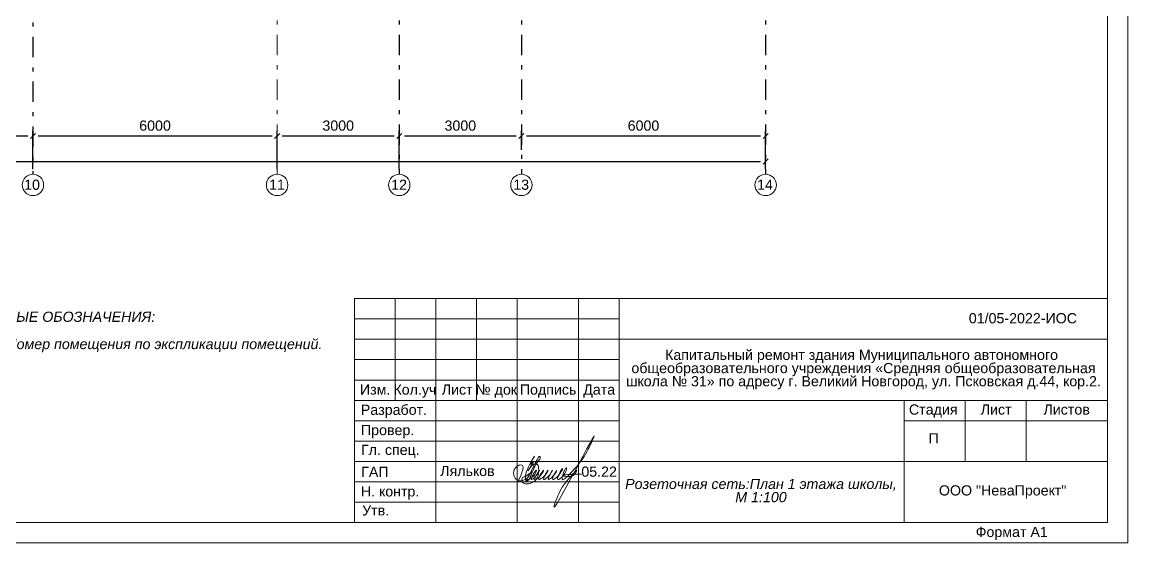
# Model space of a CAD drawing. Header units: metres. Extents: x -306 to 273, y -329 to 512.
# Drawn here: x 43.9 to 71.07, y 375.15 to 387.94 of the extents above; entities that cross this region are included whole.
import ezdxf
from ezdxf.enums import TextEntityAlignment as Align

# ---------------------------------------------------------------- set-up
doc = ezdxf.new("R2010")
doc.units = ezdxf.units.M
doc.header["$MEASUREMENT"] = 0
doc.linetypes.add('( Dashdot )', pattern=[1.001, 0.5, -0.25, 0.001, -0.25])
doc.linetypes.add('DGN Style 3', pattern=[9.681301, 6.915215, -2.766086])
doc.layers.get('DEFPOINTS').update_dxf_attribs({"lineweight": 0})
doc.layers.add('Level 50', color=7, linetype='Continuous', lineweight=0)
doc.layers.add('Level 63', color=7, linetype='Continuous', lineweight=0)
doc.styles.add('Arial', font='ariali.ttf')
doc.styles.add('GOST 2.304', font='cs_gost2304.shx')
doc.styles.add('Standard_0', font='arial.ttf')
doc.styles.add('Style-Arial', font='arial.ttf')
doc.dimstyles.get("Standard").update_dxf_attribs({"dimtxt": 0.00018, "dimasz": 0.00018, "dimexe": 0.0002, "dimexo": 0.0625, "dimgap": 9e-05, "dimtad": 0, "dimtih": 1, "dimtoh": 1, "dimdec": 4, "dimlfac": 1000, "dimzin": 0, "dimdsep": 46, "dimtxsty": 'Standard_0', "dimcen": 9e-05, "dimadec": 0, "dimazin": 0, "dimtfac": 1, "dimtdec": 4, "dimtofl": 0, "dimtmove": 0, "dimatfit": 0, "dimfxl": 0.01, "dimfxlon": 1, "dimtolj": 1, "dimtzin": 0, "dimarcsym": 0})

# ---------------------------------------------------------------- blocks, each defined once
blk = doc.blocks.new('*U1662')
at = {"color": 7, "linetype": 'Continuous', "lineweight": 0, "flags": 128}
blk.add_lwpolyline([(42.05, 29.7), (42.05, -29.7), (-42.05, -29.7), (-42.05, 29.7), (42.05, 29.7)], close=True, dxfattribs=at)
at = {"layer": 'Level 50', "color": 7, "linetype": 'Continuous', "lineweight": 13}
for p, q in [((41.55, 29.2), (41.55, -29.2)), ((41.55, -29.2), (-41.25, -29.2))]:
    blk.add_line(p, q, dxfattribs=at)
at = {"layer": 'Level 63', "color": 7, "linetype": 'Continuous', "lineweight": 13}
for p, q in [((23.05, -23.7), (41.55, -23.7)), ((23.05, -23.7), (23.05, -29.2)), ((24.05, -23.7), (24.05, -26.2)), ((25.05, -23.7), (25.05, -29.2)), ((26.05, -23.7), (26.05, -26.2)), ((27.05, -23.7), (27.05, -29.2)), ((28.55, -23.7), (28.55, -29.2)), ((29.55, -23.7), (29.55, -29.2)), ((29.55, -24.7), (41.55, -24.7)), ((23.05, -25.7), (29.55, -25.7)), ((23.05, -26.2), (29.55, -26.2)), ((29.55, -26.2), (41.55, -26.2)), ((36.55, -26.7), (41.55, -26.7)), ((29.55, -27.7), (41.55, -27.7))]:
    blk.add_line(p, q, dxfattribs=at)
at = {"layer": 'Level 63', "color": 7, "linetype": 'Continuous', "lineweight": 0}
for p, q in [((23.05, -24.2), (29.55, -24.2)), ((23.05, -24.7), (29.55, -24.7)), ((23.05, -25.2), (29.55, -25.2)), ((23.05, -26.7), (29.55, -26.7)), ((23.05, -27.2), (29.55, -27.2)), ((23.05, -27.7), (29.55, -27.7)), ((23.05, -28.2), (29.55, -28.2)), ((23.05, -28.7), (29.55, -28.7))]:
    blk.add_line(p, q, dxfattribs=at)
at = {"layer": 'Level 63', "color": 7, "linetype": 'Continuous', "lineweight": 13, "flags": 128}
for points in [[(36.55, -26.2), (36.55, -29.2)], [(38.05, -26.2), (38.05, -27.7)], [(39.55, -26.2), (39.55, -27.7)]]:
    blk.add_lwpolyline(points, dxfattribs=at)
at = {"layer": 'Level 63', "color": 7, "linetype": 'Continuous', "lineweight": 0, "style": 'Style-Arial'}
for s, p in [('Изм.', (23.557, -25.935)), ('Кол.уч', (24.534, -25.935)), ('Лист', (25.573, -25.935)), ('№ док', (26.532, -25.935)), ('Подпись', (27.806, -25.935)), ('Дата', (29.061, -25.935)), ('Разработ.', (24.019, -26.431)), ('Стадия', (37.268, -26.425)), ('Лист', (38.813, -26.425)), ('Листов', (40.546, -26.425)), ('Провер.', (23.864, -26.929)), ('Гл. спец.', (23.931, -27.416)), ('ГАП', (23.551, -27.957)), ('Н. контр.', (23.925, -28.435)), ('ООО "НеваПроект"', (38.973, -28.411)), ('Утв.', (23.57, -28.902)), ('Формат А1', (39.197, -29.431))]:
    blk.add_text(s, height=0.25, dxfattribs=at).set_placement(p, align=Align.MIDDLE_CENTER)
blk = doc.blocks.new('_Oblique-1')
at = {"color": 0, "linetype": 'ByBlock', "lineweight": -2}
blk.add_line((0.5, 0.5), (-0.5, -0.5), dxfattribs=at)
blk = doc.blocks.new('*D2277')
at = {"color": 0, "linetype": 'Continuous', "lineweight": -2, "transparency": 16777216}
for p, q in [((-3.834, 384.331), (-3.834, 384.642)), ((-3.709, 384.517), (62.041, 384.517)), ((62.166, 384.331), (62.166, 384.642))]:
    blk.add_line(p, q, dxfattribs=at)
at = {"layer": 'DEFPOINTS', "color": 0, "linetype": 'Continuous', "lineweight": 0, "transparency": 16777216}
for p in [(62.166, 384.517), (-3.834, 384.206), (62.166, 384.206)]:
    blk.add_point(p, dxfattribs=at)
at = {"color": 0, "linetype": 'Continuous', "lineweight": -2, "transparency": 16777216, "xscale": 0.125, "yscale": 0.125, "zscale": 0.125, "rotation": 180}
blk.add_blockref('_Oblique-1', (-3.834, 384.517), dxfattribs=at)
at = {"color": 0, "linetype": 'Continuous', "lineweight": -2, "transparency": 16777216, "xscale": 0.125, "yscale": 0.125, "zscale": 0.125}
blk.add_blockref('_Oblique-1', (62.166, 384.517), dxfattribs=at)
at = {"color": 0, "linetype": 'Continuous', "lineweight": 0, "transparency": 16777216, "insert": (29.166, 384.769), "char_height": 0.25, "attachment_point": 5, "style": 'Style-Arial'}
blk.add_mtext('\\A1;66000', dxfattribs=at)
blk = doc.blocks.new('*D2631')
at = {"color": 0, "linetype": 'Continuous', "lineweight": -2, "transparency": 16777216}
for p, q in [((38.166, 384.331), (38.166, 385.269)), ((44.166, 384.331), (44.166, 385.269)), ((38.291, 385.144), (44.041, 385.144))]:
    blk.add_line(p, q, dxfattribs=at)
at = {"layer": 'DEFPOINTS', "color": 0, "linetype": 'Continuous', "lineweight": 0, "transparency": 16777216}
for p in [(44.166, 385.144), (38.166, 384.206), (44.166, 384.206)]:
    blk.add_point(p, dxfattribs=at)
at = {"color": 0, "linetype": 'Continuous', "lineweight": -2, "transparency": 16777216, "xscale": 0.125, "yscale": 0.125, "zscale": 0.125, "rotation": 180}
blk.add_blockref('_Oblique-1', (38.166, 385.144), dxfattribs=at)
at = {"color": 0, "linetype": 'Continuous', "lineweight": -2, "transparency": 16777216, "xscale": 0.125, "yscale": 0.125, "zscale": 0.125}
blk.add_blockref('_Oblique-1', (44.166, 385.144), dxfattribs=at)
at = {"color": 0, "linetype": 'Continuous', "lineweight": 0, "transparency": 16777216, "insert": (41.166, 385.397), "char_height": 0.25, "attachment_point": 5, "style": 'Style-Arial'}
blk.add_mtext('\\A1;6000', dxfattribs=at)
blk = doc.blocks.new('*D2650')
at = {"color": 0, "linetype": 'Continuous', "lineweight": -2, "transparency": 16777216}
for p, q in [((44.166, 384.331), (44.166, 385.269)), ((50.166, 384.331), (50.166, 385.269)), ((44.291, 385.144), (50.041, 385.144))]:
    blk.add_line(p, q, dxfattribs=at)
at = {"layer": 'DEFPOINTS', "color": 0, "linetype": 'Continuous', "lineweight": 0, "transparency": 16777216}
for p in [(50.166, 385.144), (44.166, 384.206), (50.166, 384.206)]:
    blk.add_point(p, dxfattribs=at)
at = {"color": 0, "linetype": 'Continuous', "lineweight": -2, "transparency": 16777216, "xscale": 0.125, "yscale": 0.125, "zscale": 0.125, "rotation": 180}
blk.add_blockref('_Oblique-1', (44.166, 385.144), dxfattribs=at)
at = {"color": 0, "linetype": 'Continuous', "lineweight": -2, "transparency": 16777216, "xscale": 0.125, "yscale": 0.125, "zscale": 0.125}
blk.add_blockref('_Oblique-1', (50.166, 385.144), dxfattribs=at)
at = {"color": 0, "linetype": 'Continuous', "lineweight": 0, "transparency": 16777216, "insert": (47.166, 385.397), "char_height": 0.25, "attachment_point": 5, "style": 'Style-Arial'}
blk.add_mtext('\\A1;6000', dxfattribs=at)
blk = doc.blocks.new('*D2651')
at = {"color": 0, "linetype": 'Continuous', "lineweight": -2, "transparency": 16777216}
for p, q in [((50.166, 384.331), (50.166, 385.269)), ((53.166, 384.331), (53.166, 385.269)), ((50.291, 385.144), (53.041, 385.144))]:
    blk.add_line(p, q, dxfattribs=at)
at = {"layer": 'DEFPOINTS', "color": 0, "linetype": 'Continuous', "lineweight": 0, "transparency": 16777216}
for p in [(53.166, 385.144), (50.166, 384.206), (53.166, 384.206)]:
    blk.add_point(p, dxfattribs=at)
at = {"color": 0, "linetype": 'Continuous', "lineweight": -2, "transparency": 16777216, "xscale": 0.125, "yscale": 0.125, "zscale": 0.125, "rotation": 180}
blk.add_blockref('_Oblique-1', (50.166, 385.144), dxfattribs=at)
at = {"color": 0, "linetype": 'Continuous', "lineweight": -2, "transparency": 16777216, "xscale": 0.125, "yscale": 0.125, "zscale": 0.125}
blk.add_blockref('_Oblique-1', (53.166, 385.144), dxfattribs=at)
at = {"color": 0, "linetype": 'Continuous', "lineweight": 0, "transparency": 16777216, "insert": (51.666, 385.397), "char_height": 0.25, "attachment_point": 5, "style": 'Style-Arial'}
blk.add_mtext('\\A1;3000', dxfattribs=at)
blk = doc.blocks.new('*D2652')
at = {"color": 0, "linetype": 'Continuous', "lineweight": -2, "transparency": 16777216}
for p, q in [((53.166, 384.331), (53.166, 385.269)), ((56.166, 384.806), (56.166, 385.269)), ((53.291, 385.144), (56.041, 385.144))]:
    blk.add_line(p, q, dxfattribs=at)
at = {"layer": 'DEFPOINTS', "color": 0, "linetype": 'Continuous', "lineweight": 0, "transparency": 16777216}
for p in [(56.166, 385.144), (56.166, 384.681), (53.166, 384.206)]:
    blk.add_point(p, dxfattribs=at)
at = {"color": 0, "linetype": 'Continuous', "lineweight": -2, "transparency": 16777216, "xscale": 0.125, "yscale": 0.125, "zscale": 0.125, "rotation": 180}
blk.add_blockref('_Oblique-1', (53.166, 385.144), dxfattribs=at)
at = {"color": 0, "linetype": 'Continuous', "lineweight": -2, "transparency": 16777216, "xscale": 0.125, "yscale": 0.125, "zscale": 0.125}
blk.add_blockref('_Oblique-1', (56.166, 385.144), dxfattribs=at)
at = {"color": 0, "linetype": 'Continuous', "lineweight": 0, "transparency": 16777216, "insert": (54.666, 385.397), "char_height": 0.25, "attachment_point": 5, "style": 'Style-Arial'}
blk.add_mtext('\\A1;3000', dxfattribs=at)
blk = doc.blocks.new('*D2653')
at = {"color": 0, "linetype": 'Continuous', "lineweight": -2, "transparency": 16777216}
for p, q in [((56.166, 384.806), (56.166, 385.269)), ((62.166, 384.331), (62.166, 385.269)), ((56.291, 385.144), (62.041, 385.144))]:
    blk.add_line(p, q, dxfattribs=at)
at = {"layer": 'DEFPOINTS', "color": 0, "linetype": 'Continuous', "lineweight": 0, "transparency": 16777216}
for p in [(62.166, 385.144), (56.166, 384.681), (62.166, 384.206)]:
    blk.add_point(p, dxfattribs=at)
at = {"color": 0, "linetype": 'Continuous', "lineweight": -2, "transparency": 16777216, "xscale": 0.125, "yscale": 0.125, "zscale": 0.125, "rotation": 180}
blk.add_blockref('_Oblique-1', (56.166, 385.144), dxfattribs=at)
at = {"color": 0, "linetype": 'Continuous', "lineweight": -2, "transparency": 16777216, "xscale": 0.125, "yscale": 0.125, "zscale": 0.125}
blk.add_blockref('_Oblique-1', (62.166, 385.144), dxfattribs=at)
at = {"color": 0, "linetype": 'Continuous', "lineweight": 0, "transparency": 16777216, "insert": (59.166, 385.397), "char_height": 0.25, "attachment_point": 5, "style": 'Style-Arial'}
blk.add_mtext('\\A1;6000', dxfattribs=at)

msp = doc.modelspace()

# ---------------------------------------------------------------- linework, layer by layer
at = {"color": 1, "linetype": '( Dashdot )', "lineweight": 0}
msp.add_line((50.16618452, 432.72924535), (50.16618452, 384.20583039), dxfattribs=at)
at = {"color": 1, "linetype": '( Dashdot )'}
for p, q in [((53.16618452, 432.72924535), (53.16618452, 384.20583039)), ((56.16618452, 432.72924535), (56.16618452, 384.20583039)), ((62.16618452, 432.72924535), (62.16618452, 384.20583039)), ((44.16618452, 400.77924535), (44.16618452, 384.20583039))]:
    msp.add_line(p, q, dxfattribs=at)
at = {"color": 7, "linetype": 'Continuous', "lineweight": 13}
for centre in [(44.16618452, 383.94247495), (50.16618452, 383.94247495), (53.16618452, 383.94247495), (56.16618452, 383.94247495), (62.16618452, 383.94247495)]:
    msp.add_circle(centre, 0.26335544, dxfattribs=at)
at = {"color": 5, "linetype": 'Continuous', "lineweight": 0}
msp.add_spline([(56.07671532, 376.64955703), (56.17938073, 376.88437485), (56.20456408, 376.97836041), (56.20456408, 377.03156432), (56.17333675, 377.06279166), (56.12405648, 377.06279166), (56.04671021, 377.01813577), (55.99195769, 376.94834745), (55.97750602, 376.90795911), (55.97750602, 376.83934251), (55.99455351, 376.77572041), (56.03739039, 376.71502276), (56.08665235, 376.68658135), (56.15341497, 376.67543823), (56.22146712, 376.69367275), (56.27994323, 376.72026888), (56.32005027, 376.75126866), (56.39141405, 376.87487434), (56.45760796, 377.01093785), (56.51133343, 377.12136562), (56.56756286, 377.21875786), (56.60477633, 377.27091877), (56.62214039, 377.27557146), (56.62883388, 377.25059102), (56.61782184, 377.20949352), (56.585349, 377.16465331), (56.39412201, 376.7962227), (56.33335401, 376.69096943), (56.2878397, 376.66469173), (56.2756663, 376.68577668), (56.27001298, 376.70687517), (56.26252086, 376.78234585), (56.29564451, 376.90596499), (56.39048659, 377.11265808), (56.48874875, 377.28285313), (56.39169504, 377.08554031), (56.45483746, 377.14113342), (56.32606524, 376.91809339), (56.42681561, 377.04861755), (56.50098662, 377.0914402), (56.55723247, 377.07636917), (56.58403108, 377.01624062), (56.59194144, 376.91932012), (56.52116232, 376.69650013), (56.43339509, 376.63221135), (56.36883609, 376.60527808), (56.26963111, 376.60152597), (56.20085262, 376.63068707), (56.18833776, 376.65236346), (56.18078146, 376.70297807), (56.19454936, 376.75436056), (56.27026486, 376.78194484), (56.42316723, 376.91891821), (56.30767342, 376.69168973), (56.36713166, 376.72601796), (56.52136899, 376.88025529), (56.53348805, 376.92548423), (56.40832072, 376.70868806), (56.54128606, 376.80967361), (56.60964324, 376.93258334), (56.49228851, 376.6995555), (56.65415557, 376.82715277), (56.71261328, 376.93258334), (56.58940729, 376.71500547), (56.75551818, 376.82101238), (56.82199644, 376.93258334), (56.71220264, 376.71273246), (56.88207526, 376.84922729), (56.92958638, 376.93258334), (56.82796985, 376.71593262), (57.02556138, 376.90797407), (57.03043159, 376.92018979), (56.93196335, 376.72788137), (57.17612185, 376.95484225), (57.17878707, 376.96478898), (57.05470327, 376.72432752), (57.27377362, 376.95493434), (57.27377362, 376.98387941), (57.16456473, 376.7360425), (57.46481956, 376.96089904), (57.80887834, 377.45397627), (57.94383333, 377.74449663), (56.96633335, 376.05141701), (57.14944592, 376.48339764), (57.37418101, 376.77398949), (57.52732306, 376.92713154), (57.47170559, 376.83079926), (57.2016403, 376.79842947), (57.64433945, 376.84099343)], degree=3, dxfattribs=at)

# ---------------------------------------------------------------- block references
at = {"layer": 'Level 50', "color": 7, "linetype": 'Continuous', "lineweight": 13}
msp.add_blockref('*U1662', (29.01617257, 404.85030608), dxfattribs=at)

# ---------------------------------------------------------------- texts
at = {"color": 7, "linetype": 'Continuous', "lineweight": 30, "style": 'Style-Arial'}
for s, p in [('10', (43.95010947, 384.07173758)), ('11', (49.96749992, 384.07173758)), ('12', (52.96749992, 384.07173758)), ('13', (55.96749992, 384.07173758)), ('14', (61.95690824, 384.07173758))]:
    msp.add_text(s, height=0.25, dxfattribs=at).set_placement(p, align=Align.TOP_LEFT)
at = {"color": 18, "linetype": 'Continuous', "lineweight": 13, "true_color": 0x000000, "style": 'Arial'}
for s, p in [('УСЛОВНЫЕ ОБОЗНАЧЕНИЯ:', (44.72738639, 380.82888355)), ('- Номер помещения по экспликации помещений.', (47.28891391, 380.15889904))]:
    msp.add_text(s, height=0.25, dxfattribs=at).set_placement(p, align=Align.TOP_CENTER)
at = {"color": 7, "linetype": 'Continuous', "lineweight": 0, "style": 'Style-Arial'}
msp.add_text('01/05-2022-ИОС', height=0.25, dxfattribs=at).set_placement((67.15837977, 380.79264913), align=Align.TOP_LEFT)
at = {"color": 7, "lineweight": 13, "style": 'Style-Arial'}
msp.add_text('Ляльков', height=0.25, dxfattribs=at).set_placement((54.1727519, 377.04156412), align=Align.TOP_LEFT)
at = {"color": 18, "linetype": 'DGN Style 3', "lineweight": 0, "true_color": 0x000000, "insert": (64.52265003, 379.89270299), "char_height": 0.25, "attachment_point": 2, "line_spacing_factor": 0.776524, "style": 'Style-Arial'}
msp.add_mtext('\\pt0.260417;Капитальный ремонт здания Муниципального автономного\\P общеобразовательного учреждения «Средняя общеобразовательная\\P школа № 31» по адресу г. Великий Новгород, ул. Псковская д.44, кор.2.\\P\\P', dxfattribs=at)
at = {"color": 7, "linetype": 'Continuous', "lineweight": 0, "insert": (66.29179056, 377.7170147), "char_height": 0.25, "attachment_point": 5, "line_spacing_factor": 0.72, "style": 'GOST 2.304'}
msp.add_mtext('\\fArial|b0|i0|c204204|p39;П', dxfattribs=at)
at = {"color": 7, "linetype": 'Continuous', "lineweight": 30, "insert": (57.63883374, 377.02497008), "char_height": 0.25, "attachment_point": 1, "line_spacing_factor": 0.72, "style": 'GOST 2.304'}
msp.add_mtext('\\fArial|b0|i0|c204204|p39;05.22', dxfattribs=at)
at = {"color": 7, "linetype": 'Continuous', "lineweight": 13, "insert": (62.05229855, 376.72311652), "char_height": 0.25, "width": 6.8082066547, "attachment_point": 2, "line_spacing_factor": 0.776524, "style": 'Arial'}
msp.add_mtext('{\\C0;Розеточная сеть:План 1 этажа школы, М 1:100}', dxfattribs=at)

# ---------------------------------------------------------------- dimensions: what is measured, and where the dimension line sits
at = {"color": 5, "linetype": 'Continuous', "lineweight": 0}
for base, p1, p2, picture, middle in [((44.16618452, 385.1438821), (38.16618452, 384.20583039), (44.16618452, 384.20583039), '*D2631', (41.16618452, 385.39652534)), ((50.16618452, 385.1438821), (44.16618452, 384.20583039), (50.16618452, 384.20583039), '*D2650', (47.16618452, 385.39652534)), ((53.16618452, 385.1438821), (50.16618452, 384.20583039), (53.16618452, 384.20583039), '*D2651', (51.66618452, 385.39661061)), ((56.16618452, 385.1438821), (53.16618452, 384.20583039), (56.16618452, 384.68124535), '*D2652', (54.66618452, 385.39661061)), ((62.16618452, 385.1438821), (56.16618452, 384.68124535), (62.16618452, 384.20583039), '*D2653', (59.16618452, 385.39652534)), ((62.1661845195, 384.516757866), (-3.8338154805, 384.2058303929), (62.1661845195, 384.2058303929), '*D2277', (29.1661845195, 384.769401113))]:
    dim = msp.add_linear_dim(base=base, p1=p1, p2=p2, dimstyle='Standard', override={"dimtxt": 0.25, "dimasz": 0.125, "dimexe": 0.125, "dimexo": 0.125, "dimgap": 0.125, "dimtad": 1, "dimtih": 0, "dimtoh": 0, "dimzin": 11, "dimtxsty": 'Style-Arial', "dimblk": '_Oblique-1', "dimfxlon": 0, "dimfrac": 2, "dimtzin": 11}, dxfattribs=at)
    dim.commit()
    dim.dimension.update_dxf_attribs({"geometry": picture, "text_midpoint": middle})

doc.saveas('drawing.dxf')
